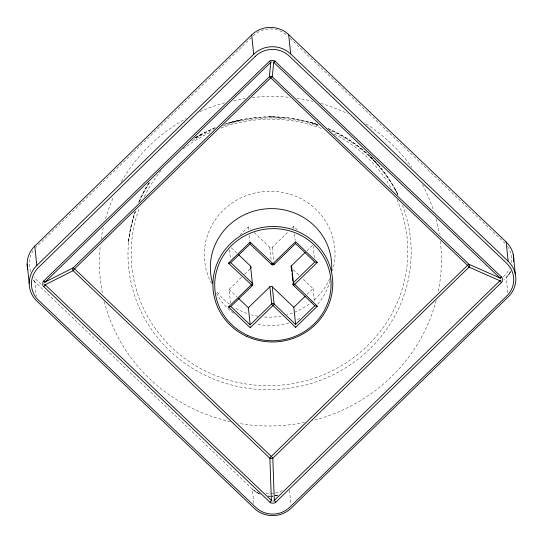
<?xml version="1.0" encoding="UTF-8"?>
<svg xmlns="http://www.w3.org/2000/svg" width="543" height="543" viewBox="0 0 543 543"><rect width="100%" height="100%" fill="white"/><g stroke="black" fill="none" stroke-linecap="round" stroke-linejoin="round"><path stroke-width="0.41" stroke-dasharray="2.71 2.04" d="M135.322 211.281L130.347 229.295L128.318 242.606L130.347 229.295L133.714 216.236L135.472 211.478M138.879 202.037L144.777 189.846L149.556 181.925M139.51 201.256L144.343 191.346L151.069 180.439M511.268 270.387L507.766 275.817M510.542 271.88L509.232 273.964L503.829 279.821M251.355 37.569L36.266 247.004A23.973 23.078 -6 0 0 35.886 247.377M239.85 235.051L248.26 226.865L250.649 229.139M230.558 303.279L229.092 289.365L241.615 277.174M244.594 274.276L249.956 269.05M254.239 232.56L269.776 247.377A1.744 1.677 -6 0 0 272.24 247.35L288.34 231.685M291.91 228.196L293.702 226.458L297.32 229.906M307.019 250.642L312.985 244.839M307.033 294.469L313.046 288.618L302.885 278.932M503.375 276.645L504.583 275.471A23.973 23.078 -6 0 0 509.375 268.792M195.751 137.576L202.749 133.469L215.279 127.646M192.046 140.813L202.593 134.63L213.704 129.458M194.462 138.356L202.39 133.754L194.842 138.078M222.908 126.037C254.049 115.068 289.032 115.245 320.071 126.505M224.402 124.381L241.146 119.894L228.338 123.023C257.667 114.369 289.813 114.654 318.66 125.066M277.602 495.23L272.158 496.166M277.453 495.331L272.342 496.098M271.982 116.894L269.362 116.793L282.312 117.349M268.113 496.126L270.136 496.227M267.753 495.983L270.047 496.193M317.329 124.618L310.406 122.29L317.601 124.72M328.047 128.664C358.584 141.547 384.288 165.812 398.406 195.853M330.612 130.782C358.672 143.019 382.109 165.113 396.594 192.032M259.276 493.736L254.056 490.539M260.43 494.286L255.997 491.958L252.319 489.053L34.833 281.736A26.152 25.175 -6 0 1 33.245 280.079L34.833 281.736L36.333 296.044M290.071 38.383L504.535 242.823A23.973 23.078 -6 0 1 504.909 243.189M293.322 269.817L299.295 275.511M231.42 247.866L236.802 252.99M229.092 289.365L236.924 296.831M41.139 284.26L36.306 279.652A23.973 23.078 -6 0 1 33.992 277.086M33.299 279.978L34.833 281.736M394.958 189.107L397.951 195.154M507.773 292.677L506.185 277.527A26.152 25.175 -6 0 0 510.549 271.9M313.094 245.904L314.329 257.681M313.046 288.618L314.39 301.46M293.702 226.458L293.926 228.596M294.489 233.952L295.161 240.373M272.24 247.35L273.706 261.264M269.776 247.377L271.127 260.219M289.467 490.404L290.967 504.712M248.26 226.865L248.599 230.076M249.162 235.424L249.726 240.78M229.479 249.868L230.497 259.5M253.819 503.354L252.319 489.053A26.152 25.175 -6 0 0 259.649 493.954M211.634 283.568A65.377 62.94 -6 0 1 262.995 191.618A65.377 62.94 -6 0 1 332.628 270.658M329.791 278.45A65.377 62.94 -6 0 1 286.684 314.865M281.369 316.06A65.377 62.94 -6 0 1 263.559 316.936M258.163 316.264A65.377 62.94 -6 0 1 251.355 314.777M246.929 313.399A65.377 62.94 -6 0 1 234.427 307.481M229.356 304.053A65.377 62.94 -6 0 1 216.053 290.586M396.906 199.566A138.384 133.218 -6 0 1 272.973 385.645A138.384 133.218 -6 0 1 139.537 207.765M144.282 196.756A138.384 133.218 -6 0 1 161.156 170.4M183.195 148.938A138.384 133.218 -6 0 1 211.118 132.058M220.981 127.999A138.384 133.218 -6 0 1 323.017 129.139M334.176 134.141A138.384 133.218 -6 0 1 391.978 189.575M253.16 35.811A23.973 23.078 -6 0 1 287.05 35.505M30.802 271.473A23.973 23.078 -6 0 1 33.951 249.61M282.374 490.573A23.973 23.078 -6 0 1 265.541 493.071M507.657 246.495A23.973 23.078 -6 0 1 511.296 262.649M402.485 205.22A141.655 136.368 -6 0 1 272.308 389.698A141.655 136.368 -6 0 1 134.915 212.211M138.696 202.281A141.655 136.368 -6 0 1 149.02 182.699M195.731 137.488A141.655 136.368 -6 0 1 215.225 127.768M225.494 124.014A141.655 136.368 -6 0 1 317.309 124.517M328.237 128.698A141.655 136.368 -6 0 1 398.311 195.5M440.325 241.275A171.072 164.692 -6 0 1 438.099 292.297M436.172 300.503A171.072 164.692 -6 0 1 312.544 420.594M304.609 422.406A171.072 164.692 -6 0 1 238.282 423.302M230.334 421.707A171.072 164.692 -6 0 1 104.358 301.833M102.335 292.82A171.072 164.692 -6 0 1 100.279 245.979M101.127 239.3A171.072 164.692 -6 0 1 103.272 227.707M105.566 218.714A171.072 164.692 -6 0 1 113.711 196.491M121.408 181.552A171.072 164.692 -6 0 1 186.134 118.53M199.912 111.675A171.072 164.692 -6 0 1 224.368 102.919M233.843 100.57A171.072 164.692 -6 0 1 245.049 98.493M252.319 97.543A171.072 164.692 -6 0 1 289.684 97.38M296.94 98.269A171.072 164.692 -6 0 1 312.883 101.317M320.716 103.38A171.072 164.692 -6 0 1 347.853 113.745M366.077 123.94A171.072 164.692 -6 0 1 411.743 167.393M422.44 184.634A171.072 164.692 -6 0 1 433.416 210.148M436.056 219.012A171.072 164.692 -6 0 1 439.26 233.789M277.466 495.372A26.152 25.175 -6 0 1 268.785 496.207M329.954 280.738A60.728 58.461 -6 0 1 317.696 304.155M299.817 318.374A60.728 58.461 -6 0 1 296.003 320.221M288.795 322.895A60.728 58.461 -6 0 1 255.672 323.798M233.463 313.318A60.728 58.461 -6 0 1 216.426 293.057M378.709 165.615L369.383 155.793L379.944 167L378.709 165.615"/><path stroke-width="0.81" d="M250.106 242.483L250.106 242.836M250.099 243.325L250.092 243.726M295.541 242.877L295.535 243.318M43.766 280.989L269.348 61.339A2.179 0.373 45.8 0 0 270.767 62.336L269.348 76.801L73.129 267.862L45.184 281.987A2.179 0.373 45.8 0 1 43.766 280.989A4.317 4.161 -6 0 0 42.849 282.279L42.856 285.346A4.317 4.161 -6 0 0 43.773 286.623L269.966 502.241A4.317 4.161 -6 0 0 271.296 503.11L274.486 503.076A4.317 4.161 -6 0 0 275.81 502.187L501.393 282.536A4.317 4.161 -6 0 0 502.309 281.254L502.309 278.199A4.317 4.161 -6 0 0 501.386 276.91L275.192 61.291A2.179 0.455 -46.4 0 1 273.692 62.309L272.274 76.773A2.179 0.455 -46.4 0 0 270.774 77.798L74.554 268.853A2.179 0.455 -46.4 0 0 73.135 270.679L45.184 284.797A2.179 0.455 -46.4 0 1 43.773 286.623M27.713 269.152A26.152 25.175 -6 0 1 34.779 246.115L251.68 34.928A26.152 25.175 -6 0 1 288.645 34.596L506.13 241.913A26.152 25.175 -6 0 1 513.739 261.604M36.815 265.473L253.71 54.28A26.152 25.175 -6 0 1 290.681 53.947L508.167 261.264A26.152 25.175 -6 0 1 508.221 296.885L291.32 508.072A26.152 25.175 -6 0 1 254.355 508.404L36.87 301.087A26.152 25.175 -6 0 1 36.815 265.473L34.779 246.115M45.184 281.987L270.767 62.336M238.594 254.701L250.547 266.097L252.352 283.222A1.744 1.677 -6 0 1 252.352 285.598L228.42 263.206L250.106 242.083L273.977 264.57L273.93 263.409M228.501 306.985L251.165 284.892A1.744 0.367 -46.4 0 0 252.352 283.222L230.829 262.71L250.058 243.99L271.575 264.502A1.744 1.677 -6 0 0 274.045 264.475L295.501 243.583L314.784 261.964L293.322 282.855A1.744 1.677 -6 0 0 293.329 285.231L314.845 305.743L295.616 324.463L274.1 303.951L272.301 286.826A1.744 1.677 -6 0 0 269.83 286.853L248.375 307.745L250.174 324.87L271.636 303.978A1.744 1.677 -6 0 1 274.1 303.951A1.744 0.367 -46.4 0 1 272.919 305.621L250.228 327.714L228.481 306.985L230.605 306.72M293.213 284.159L293.329 285.231A1.744 0.367 -46.4 0 0 294.605 284.505L317.295 262.412L295.548 241.676L272.857 263.769A1.744 0.367 -46.4 0 1 271.575 264.502L271.466 263.43M291.863 271.317L291.523 268.106A1.744 1.677 -6 0 1 291.523 265.731L305.234 252.38M295.616 324.463L293.817 307.338L305.234 296.22M291.523 265.731L293.485 283.202L317.356 306.191L295.67 327.307L271.792 304.324L269.83 286.853M275.81 502.187A2.179 0.373 45.8 0 1 274.303 500.388L499.893 280.745A2.179 0.373 45.8 0 0 501.393 282.536M230.497 262.961L228.44 263.199M317.295 262.412L315.123 262.188M317.309 306.191L315.144 305.953M501.386 276.903A2.179 0.455 -46.4 0 1 499.886 277.928L469.023 264.326L272.274 76.773A2.179 2.145 8.5 0 0 269.348 76.801A2.179 0.373 45.8 0 1 270.774 77.798L467.523 265.351A2.179 0.373 45.8 0 1 469.03 267.142L499.893 280.745M499.886 277.928L273.692 62.309A1.867 1.554 -2.8 0 0 273.068 61.807M272.301 286.826L293.817 307.338M238.737 298.555L248.375 307.745M250.174 324.87L230.89 306.49L252.352 285.598L252.237 284.525M45.184 284.797L271.385 500.415A2.179 0.455 -46.4 0 1 269.966 502.241M513.25 254.497L515.287 273.848M506.13 241.913L508.167 261.264M288.645 34.596L290.681 53.947M292.086 273.455L292.426 276.665M292.541 277.738L292.874 280.948M251.68 34.928L253.71 54.28M27.15 263.993L29.186 283.351M274.303 500.388L272.81 458.204A2.179 0.373 45.8 0 0 271.303 456.405L74.554 268.853A2.179 0.373 45.8 0 0 73.129 267.862A2.179 1.921 58.3 0 0 73.135 270.679L269.885 458.231A2.179 1.649 -2.3 0 0 272.81 458.204L469.03 267.142A2.179 1.873 -62.1 0 0 469.023 264.326A2.179 0.455 -46.4 0 0 467.523 265.351L271.303 456.405A2.179 0.455 -46.4 0 0 269.885 458.231L271.385 500.415M250.221 326.886L250.228 327.449M295.663 326.866L295.67 327.286M275.192 61.291A4.317 4.161 -6 0 0 273.862 60.422L270.672 60.449A4.317 4.161 -6 0 0 269.348 61.339M270.719 62.302A1.867 1.554 -2.8 0 1 271.398 61.821M45.157 284.851A1.867 1.69 -53.1 0 1 44.614 284.254M44.614 282.645A1.867 1.69 -53.1 0 1 45.15 281.939M500.476 280.181A1.867 1.724 47.6 0 1 499.927 280.792M499.92 277.88A1.867 1.724 47.6 0 1 500.47 278.573M274.358 500.429A1.867 1.86 0 0 1 273.686 501.006M272.016 501.019A1.867 1.86 0 0 1 271.337 500.456M250.547 266.097A1.744 1.677 -6 0 1 250.554 268.473M212.557 283.222A60.728 58.461 -6 0 1 265.127 208.94A60.728 58.461 -6 0 1 331.563 271.093M255.319 56.336L38.417 267.529A23.973 23.078 -6 0 0 38.465 300.177L255.95 507.495A23.973 23.078 -6 0 0 289.84 507.189L506.734 295.996A23.973 23.078 -6 0 0 506.694 263.348L289.209 56.031A23.973 23.078 -6 0 0 255.319 56.336M246.726 336.402A59.954 57.714 -6 0 0 332.608 279.577A59.954 57.714 -6 0 0 239.185 236.714A59.954 57.714 -6 0 0 246.726 336.402M247.533 335.343A58.21 56.038 -6 0 0 330.918 280.181A58.21 56.038 -6 0 0 240.21 238.56A58.21 56.038 -6 0 0 247.533 335.343"/></g></svg>
